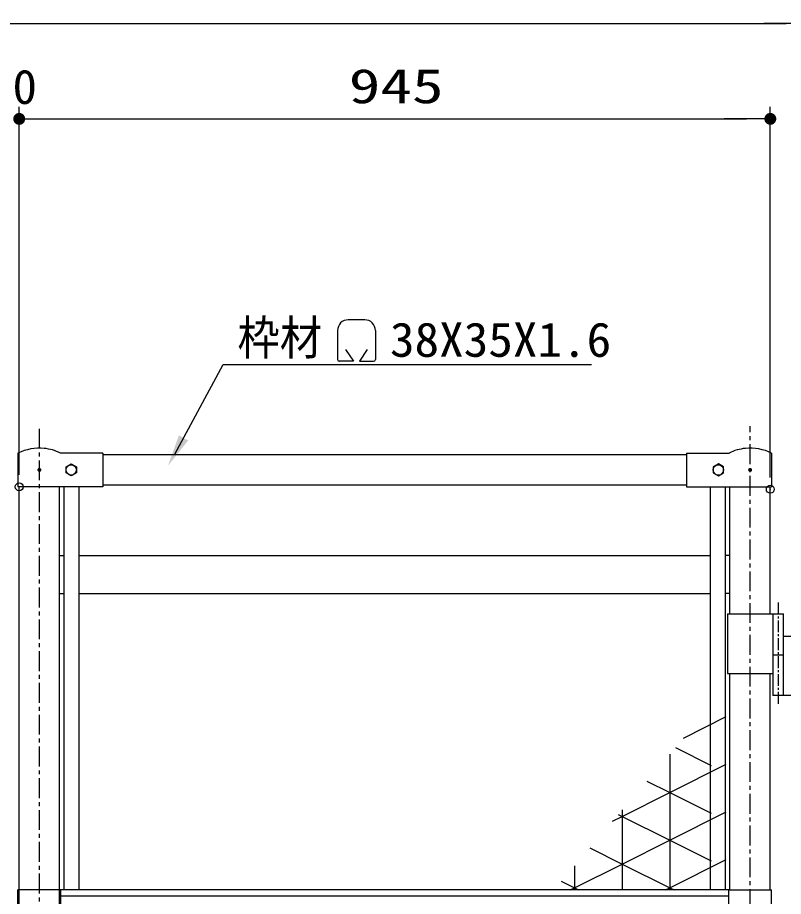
# Model space of a CAD drawing. Units: millimetres, scale not verified. Extents: x -4425 to 4425, y -3150 to 3150.
# Drawn here: x 1653 to 2617, y 497 to 1603 of the extents above; entities that cross this region are included whole.
import ezdxf
from ezdxf.enums import TextEntityAlignment as Align

# ---------------------------------------------------------------- set-up
doc = ezdxf.new("R2010")
doc.units = ezdxf.units.MM
doc.header["$LTSCALE"] = 20
doc.header["$PDMODE"] = 32
doc.header["$PDSIZE"] = 10
for name, pattern in [('DASHED', [7.5, 6, -1.5]), ('USER1', [2, 1.25, -0.25, 0.25, -0.25]), ('USER3', [1.125, 0.75, -0.125, 0.125, -0.125])]:
    doc.linetypes.add(name, pattern=pattern)
for name, color, linetype, lineweight in [('0-0_BUHIN', 7, 'Continuous', 25), ('0-2_KOUZOU', 7, 'Continuous', 25), ('0-3_SUNPOU', 1, 'Continuous', 25), ('0-D_AMI-HATCH', 6, 'Continuous', 25)]:
    doc.layers.add(name, color=color, linetype=linetype, lineweight=lineweight)
doc.layers.add('0-5_DEFPOINTS', color=7, linetype='Continuous')
doc.styles.add('ＭＳ ゴシック', font='')
doc.styles.get('ＭＳ ゴシック').set_extended_font_data('MS Gothic')

# ---------------------------------------------------------------- blocks, each defined once
blk = doc.blocks.new('M1')
at = {"layer": '0-3_SUNPOU'}
blk.add_line((-5, 0), (-38.58, 0), dxfattribs=at)
for points in [[(0, 0), (-5, 0), (-4.96, 0.63)], [(0, 0), (-4.96, -0.63), (-5, 0)], [(0, 0), (-4.96, 0.63), (-4.84, 1.24)], [(0, 0), (-4.84, -1.24), (-4.96, -0.63)], [(0, 0), (-4.84, 1.24), (-4.65, 1.84)], [(0, 0), (-4.65, -1.84), (-4.84, -1.24)], [(0, 0), (-4.65, 1.84), (-4.38, 2.41)], [(0, 0), (-4.38, -2.41), (-4.65, -1.84)], [(0, 0), (-4.38, 2.41), (-4.05, 2.94)], [(0, 0), (-4.05, -2.94), (-4.38, -2.41)], [(0, 0), (-4.05, 2.94), (-3.64, 3.42)], [(0, 0), (-3.64, -3.42), (-4.05, -2.94)], [(0, 0), (-3.64, 3.42), (-3.19, 3.85)], [(0, 0), (-3.19, -3.85), (-3.64, -3.42)], [(0, 0), (-3.19, 3.85), (-2.68, 4.22)], [(0, 0), (-2.68, -4.22), (-3.19, -3.85)], [(0, 0), (-2.68, 4.22), (-2.13, 4.52)], [(0, 0), (-2.13, -4.52), (-2.68, -4.22)], [(0, 0), (-2.13, 4.52), (-1.55, 4.76)], [(0, 0), (-1.55, -4.76), (-2.13, -4.52)], [(0, 0), (-1.55, 4.76), (-0.94, 4.91)], [(0, 0), (-0.94, -4.91), (-1.55, -4.76)], [(0, 0), (-0.94, 4.91), (-0.31, 4.99)], [(0, 0), (-0.31, -4.99), (-0.94, -4.91)], [(0, 0), (-0.31, 4.99), (0.31, 4.99)], [(0, 0), (0.31, -4.99), (-0.31, -4.99)], [(0, 0), (0.31, 4.99), (0.94, 4.91)], [(0, 0), (0.94, 4.91), (1.55, 4.76)], [(0, 0), (1.55, 4.76), (2.13, 4.52)], [(0, 0), (2.13, 4.52), (2.68, 4.22)], [(0, 0), (2.68, 4.22), (3.19, 3.85)], [(0, 0), (3.19, 3.85), (3.64, 3.42)], [(0, 0), (3.64, 3.42), (4.05, 2.94)], [(0, 0), (4.05, 2.94), (4.38, 2.41)], [(0, 0), (4.38, 2.41), (4.65, 1.84)], [(0, 0), (4.65, 1.84), (4.84, 1.24)], [(0, 0), (4.84, 1.24), (4.96, 0.63)], [(0, 0), (4.96, 0.63), (5, 0)], [(0, 0), (0.94, -4.91), (0.31, -4.99)], [(0, 0), (1.55, -4.76), (0.94, -4.91)], [(0, 0), (2.13, -4.52), (1.55, -4.76)], [(0, 0), (2.68, -4.22), (2.13, -4.52)], [(0, 0), (3.19, -3.85), (2.68, -4.22)], [(0, 0), (3.64, -3.42), (3.19, -3.85)], [(0, 0), (4.05, -2.94), (3.64, -3.42)], [(0, 0), (4.38, -2.41), (4.05, -2.94)], [(0, 0), (4.65, -1.84), (4.38, -2.41)], [(0, 0), (4.84, -1.24), (4.65, -1.84)], [(0, 0), (4.96, -0.63), (4.84, -1.24)], [(0, 0), (5, 0), (4.96, -0.63)]]:
    blk.add_solid(points, dxfattribs=at)

msp = doc.modelspace()

# ---------------------------------------------------------------- linework, layer by layer
at = {"layer": '0-0_BUHIN', "color": 1, "linetype": 'USER1'}
for p, q in [((1680.87, -139.78), (1680.87, 1088.19)), ((2575.07, -119.32), (2575.07, 1088.19))]:
    msp.add_line(p, q, dxfattribs=at)
at = {"layer": '0-0_BUHIN'}
for p, q in [((1653.87, 1054.3), (1653.87, 1012.05)), ((1760.87, 1054.55), (1707.37, 1054.55)), ((1760.87, 1054.55), (1760.87, 1012.05)), ((2495.07, 1054.55), (2495.07, 1012.05)), ((2495.07, 1054.55), (2548.57, 1054.55)), ((2602.07, 1054.3), (2602.07, 1012.05)), ((1760.87, 1012.05), (1653.87, 1012.05)), ((2495.07, 1012.05), (2602.07, 1012.05)), ((2546.52, 852.3), (2546.52, 777.3)), ((2546.52, 852.3), (2616.92, 852.3)), ((2603.62, 852.3), (2603.62, 749.3)), ((2616.92, 749.3), (2616.92, 852.3)), ((2616.92, 824.3), (2683.52, 824.3)), ((2603.62, 800.8), (2616.92, 800.8)), ((2546.52, 777.3), (2603.62, 777.3)), ((2683.52, 749.3), (2603.62, 749.3)), ((1707.87, 504.8), (1653.87, 504.8)), ((2548.07, 504.8), (1707.87, 504.8)), ((2548.07, 504.8), (2602.07, 504.8))]:
    msp.add_line(p, q, dxfattribs=at)
at = {"layer": '0-0_BUHIN', "color": 1, "linetype": 'USER3'}
msp.add_line((2610.27, 866.44), (2610.27, 737.73), dxfattribs=at)
at = {"layer": '0-0_BUHIN', "color": 1}
msp.add_line((2548.07, 496.8), (1707.87, 496.8), dxfattribs=at)
at = {"layer": '0-0_BUHIN'}
for centre, start, end in [((1680.87, 1000.72), 84.26077, 116.74368), ((1680.87, 1000.72), 63.78973, 84.26077), ((2575.07, 1000.72), 95.73923, 116.21027), ((2575.07, 1000.72), 63.25632, 95.73923)]:
    msp.add_arc(centre, 60, start, end, dxfattribs=at)
for points in [[(1678.37, 1033.3), (1679.53, 1035.41), (1680.87, 1033.3)], [(1678.37, 1033.3), (1679.27, 1035.23), (1679.53, 1035.41)], [(1678.37, 1033.3), (1679.04, 1035.01), (1679.27, 1035.23)], [(1678.37, 1033.3), (1678.84, 1034.77), (1679.04, 1035.01)], [(1678.37, 1033.3), (1678.67, 1034.51), (1678.84, 1034.77)], [(1678.37, 1033.3), (1678.54, 1034.22), (1678.67, 1034.51)], [(1678.37, 1033.3), (1678.44, 1033.92), (1678.54, 1034.22)], [(1678.37, 1033.3), (1678.39, 1033.62), (1678.44, 1033.92)], [(1681.93, 1031.04), (1678.37, 1033.3), (1680.87, 1033.3)], [(1681.64, 1030.92), (1678.37, 1033.3), (1681.93, 1031.04)], [(1681.33, 1030.85), (1678.37, 1033.3), (1681.64, 1030.92)], [(1681.02, 1030.81), (1678.37, 1033.3), (1681.33, 1030.85)], [(1680.71, 1030.81), (1678.37, 1033.3), (1681.02, 1030.81)], [(1680.4, 1030.85), (1678.37, 1033.3), (1680.71, 1030.81)], [(1680.09, 1030.92), (1678.37, 1033.3), (1680.4, 1030.85)], [(1679.8, 1031.04), (1678.37, 1033.3), (1680.09, 1030.92)], [(1679.53, 1031.19), (1678.37, 1033.3), (1679.8, 1031.04)], [(1679.53, 1031.19), (1678.39, 1032.99), (1678.37, 1033.3)], [(1679.27, 1031.38), (1678.39, 1032.99), (1679.53, 1031.19)], [(1679.27, 1031.38), (1678.44, 1032.68), (1678.39, 1032.99)], [(1679.04, 1031.59), (1678.44, 1032.68), (1679.27, 1031.38)], [(1679.04, 1031.59), (1678.54, 1032.38), (1678.44, 1032.68)], [(1678.84, 1031.83), (1678.54, 1032.38), (1679.04, 1031.59)], [(1678.84, 1031.83), (1678.67, 1032.1), (1678.54, 1032.38)], [(1680.87, 1033.3), (1679.53, 1035.41), (1679.8, 1035.56)], [(1680.87, 1033.3), (1679.8, 1035.56), (1680.09, 1035.68)], [(1680.87, 1033.3), (1680.09, 1035.68), (1680.4, 1035.76)], [(1680.87, 1033.3), (1680.4, 1035.76), (1680.71, 1035.8)], [(1680.87, 1033.3), (1680.71, 1035.8), (1681.02, 1035.8)], [(1680.87, 1033.3), (1681.02, 1035.8), (1681.33, 1035.76)], [(1680.87, 1033.3), (1681.33, 1035.76), (1681.64, 1035.68)], [(1680.87, 1033.3), (1681.64, 1035.68), (1681.93, 1035.56)], [(1680.87, 1033.3), (1681.93, 1035.56), (1683.37, 1033.3)], [(1683.35, 1032.99), (1680.87, 1033.3), (1683.37, 1033.3)], [(1683.29, 1032.68), (1680.87, 1033.3), (1683.35, 1032.99)], [(1683.19, 1032.38), (1680.87, 1033.3), (1683.29, 1032.68)], [(1683.06, 1032.1), (1680.87, 1033.3), (1683.19, 1032.38)], [(1682.89, 1031.83), (1680.87, 1033.3), (1683.06, 1032.1)], [(1682.69, 1031.59), (1680.87, 1033.3), (1682.89, 1031.83)], [(1682.46, 1031.38), (1680.87, 1033.3), (1682.69, 1031.59)], [(1682.2, 1031.19), (1680.87, 1033.3), (1682.46, 1031.38)], [(1681.93, 1031.04), (1680.87, 1033.3), (1682.2, 1031.19)], [(1683.37, 1033.3), (1681.93, 1035.56), (1682.2, 1035.41)], [(1683.35, 1033.62), (1682.2, 1035.41), (1682.46, 1035.23)], [(1683.37, 1033.3), (1682.2, 1035.41), (1683.35, 1033.62)], [(1683.29, 1033.92), (1682.46, 1035.23), (1682.69, 1035.01)], [(1683.35, 1033.62), (1682.46, 1035.23), (1683.29, 1033.92)], [(1683.19, 1034.22), (1682.69, 1035.01), (1682.89, 1034.77)], [(1683.29, 1033.92), (1682.69, 1035.01), (1683.19, 1034.22)], [(1683.19, 1034.22), (1682.89, 1034.77), (1683.06, 1034.51)], [(2572.57, 1033.3), (2574, 1035.56), (2575.07, 1033.3)], [(2572.57, 1033.3), (2573.73, 1035.41), (2574, 1035.56)], [(2572.57, 1033.3), (2573.47, 1035.23), (2573.73, 1035.41)], [(2572.57, 1033.3), (2573.24, 1035.01), (2573.47, 1035.23)], [(2572.57, 1033.3), (2573.04, 1034.77), (2573.24, 1035.01)], [(2572.57, 1033.3), (2572.87, 1034.51), (2573.04, 1034.77)], [(2572.57, 1033.3), (2572.74, 1034.22), (2572.87, 1034.51)], [(2572.57, 1033.3), (2572.64, 1033.92), (2572.74, 1034.22)], [(2572.57, 1033.3), (2572.59, 1033.62), (2572.64, 1033.92)], [(2575.84, 1030.92), (2572.57, 1033.3), (2575.07, 1033.3)], [(2575.53, 1030.85), (2572.57, 1033.3), (2575.84, 1030.92)], [(2575.22, 1030.81), (2572.57, 1033.3), (2575.53, 1030.85)], [(2574.91, 1030.81), (2572.57, 1033.3), (2575.22, 1030.81)], [(2574.6, 1030.85), (2572.57, 1033.3), (2574.91, 1030.81)], [(2574.29, 1030.92), (2572.57, 1033.3), (2574.6, 1030.85)], [(2574, 1031.04), (2572.57, 1033.3), (2574.29, 1030.92)], [(2573.73, 1031.19), (2572.57, 1033.3), (2574, 1031.04)], [(2573.47, 1031.38), (2572.57, 1033.3), (2573.73, 1031.19)], [(2573.24, 1031.59), (2572.57, 1033.3), (2573.47, 1031.38)], [(2573.24, 1031.59), (2572.59, 1032.99), (2572.57, 1033.3)], [(2573.04, 1031.83), (2572.59, 1032.99), (2573.24, 1031.59)], [(2573.04, 1031.83), (2572.64, 1032.68), (2572.59, 1032.99)], [(2572.87, 1032.1), (2572.64, 1032.68), (2573.04, 1031.83)], [(2572.87, 1032.1), (2572.74, 1032.38), (2572.64, 1032.68)], [(2575.07, 1033.3), (2574, 1035.56), (2574.29, 1035.68)], [(2575.07, 1033.3), (2574.29, 1035.68), (2574.6, 1035.76)], [(2575.07, 1033.3), (2574.6, 1035.76), (2574.91, 1035.8)], [(2575.07, 1033.3), (2574.91, 1035.8), (2575.22, 1035.8)], [(2575.07, 1033.3), (2575.22, 1035.8), (2575.53, 1035.76)], [(2575.07, 1033.3), (2575.53, 1035.76), (2575.84, 1035.68)], [(2575.07, 1033.3), (2575.84, 1035.68), (2576.13, 1035.56)], [(2575.07, 1033.3), (2576.13, 1035.56), (2576.4, 1035.41)], [(2575.07, 1033.3), (2576.4, 1035.41), (2576.66, 1035.23)], [(2575.07, 1033.3), (2576.66, 1035.23), (2577.57, 1033.3)], [(2577.55, 1032.99), (2575.07, 1033.3), (2577.57, 1033.3)], [(2577.49, 1032.68), (2575.07, 1033.3), (2577.55, 1032.99)], [(2577.39, 1032.38), (2575.07, 1033.3), (2577.49, 1032.68)], [(2577.26, 1032.1), (2575.07, 1033.3), (2577.39, 1032.38)], [(2577.09, 1031.83), (2575.07, 1033.3), (2577.26, 1032.1)], [(2576.89, 1031.59), (2575.07, 1033.3), (2577.09, 1031.83)], [(2576.66, 1031.38), (2575.07, 1033.3), (2576.89, 1031.59)], [(2576.4, 1031.19), (2575.07, 1033.3), (2576.66, 1031.38)], [(2576.13, 1031.04), (2575.07, 1033.3), (2576.4, 1031.19)], [(2575.84, 1030.92), (2575.07, 1033.3), (2576.13, 1031.04)], [(2577.57, 1033.3), (2576.66, 1035.23), (2576.89, 1035.01)], [(2577.55, 1033.62), (2576.89, 1035.01), (2577.09, 1034.77)], [(2577.57, 1033.3), (2576.89, 1035.01), (2577.55, 1033.62)], [(2577.49, 1033.92), (2577.09, 1034.77), (2577.26, 1034.51)], [(2577.55, 1033.62), (2577.09, 1034.77), (2577.49, 1033.92)], [(2577.49, 1033.92), (2577.26, 1034.51), (2577.39, 1034.22)]]:
    msp.add_solid(points, dxfattribs=at)
at = {"layer": '0-2_KOUZOU'}
for p, q in [((2495.07, 1052.3), (1760.87, 1052.3)), ((1714.37, 1037.05), (1720.87, 1040.81)), ((1720.87, 1040.81), (1727.37, 1037.05)), ((1714.37, 1029.55), (1714.37, 1037.05)), ((1720.87, 1025.8), (1714.37, 1029.55)), ((1727.37, 1029.55), (1720.87, 1025.8)), ((1727.37, 1037.05), (1727.37, 1029.55)), ((1655.47, 504.8), (1655.47, 1012.05)), ((1706.27, 504.8), (1706.27, 1012.05)), ((1711.87, 504.8), (1711.87, 1012.05)), ((1730.87, 504.8), (1730.87, 1012.05)), ((2495.07, 1014.3), (1760.87, 1014.3)), ((2525.07, 504.8), (2525.07, 1012.05)), ((2544.07, 504.8), (2544.07, 1012.05)), ((2549.67, 852.3), (2549.67, 1012.05)), ((2600.47, 852.3), (2600.47, 1012.05)), ((1706.27, 925.75), (1711.87, 925.75)), ((1730.87, 925.75), (2525.07, 925.75)), ((2549.67, 925.75), (2544.07, 925.75)), ((1706.27, 877.75), (1711.87, 877.75)), ((1730.87, 877.75), (2525.07, 877.75)), ((2549.67, 877.75), (2544.07, 877.75)), ((2549.67, 504.8), (2549.67, 777.3)), ((2600.47, 504.8), (2600.47, 777.3)), ((1653.87, 483.8), (1653.87, 504.8)), ((1707.87, 483.8), (1707.87, 504.8)), ((2548.07, 449.8), (2548.07, 504.8)), ((2602.07, 449.8), (2602.07, 504.8))]:
    msp.add_line(p, q, dxfattribs=at)
at = {"layer": '0-2_KOUZOU', "color": 1, "linetype": 'DASHED'}
for p, q in [((1655.47, 483.8), (1655.47, 504.8)), ((1706.27, 483.8), (1706.27, 504.8))]:
    msp.add_line(p, q, dxfattribs=at)
at = {"layer": '0-2_KOUZOU'}
msp.add_lwpolyline([(2535.07, 1040.81), (2528.57, 1037.05), (2528.57, 1029.55), (2535.07, 1025.8), (2541.57, 1029.55), (2541.57, 1037.05)], close=True, dxfattribs=at)
for centre in [(1720.87, 1033.3), (2535.07, 1033.3)]:
    msp.add_circle(centre, 6.5, dxfattribs=at)
at = {"layer": '0-3_SUNPOU'}
for p, q in [((680.72, 1595.12), (2620.22, 1595.12)), ((1655.47, 1027.05), (1655.47, 1490.12)), ((2600.47, 1023.92), (2600.47, 1490.12)), ((1685.47, 1475.12), (2570.47, 1475.12)), ((1851.35, 1053.19), (1911.94, 1165.94)), ((1911.94, 1165.94), (2375.44, 1165.94))]:
    msp.add_line(p, q, dxfattribs=at)
at = {"layer": '0-3_SUNPOU', "color": 3}
for p, q in [((2090.14, 1222.26), (2069.44, 1222.26)), ((2055.94, 1208.76), (2055.94, 1172.31)), ((2103.64, 1208.76), (2103.64, 1172.31)), ((2066.14, 1184.91), (2076.14, 1170.06)), ((2093.44, 1184.91), (2083.44, 1170.06)), ((2076.14, 1170.06), (2058.19, 1170.06)), ((2083.44, 1170.06), (2101.39, 1170.06))]:
    msp.add_line(p, q, dxfattribs=at)
for centre, radius, start, end in [((2069.44, 1208.76), 13.5, 90, 180), ((2090.14, 1208.76), 13.5, 0, 90), ((2058.19, 1172.31), 2.25, 180, 270), ((2101.39, 1172.31), 2.25, 270, 0)]:
    msp.add_arc(centre, radius, start, end, dxfattribs=at)
at = {"layer": '0-3_SUNPOU'}
msp.add_solid([(1867.99, 1070.35), (1842.71, 1038.64), (1856.34, 1076.84)], dxfattribs=at)
at = {"layer": '0-5_DEFPOINTS'}
for p in [(2600.47, 1475.12), (1655.47, 1012.05), (2600.47, 1008.92)]:
    msp.add_point(p, dxfattribs=at)
at = {"layer": '0-D_AMI-HATCH'}
for p, q in [((2491.1, 695.75), (2545.04, 722.84)), ((2474.04, 675.75), (2474.04, 504.8)), ((2481.03, 683.95), (2526.04, 661.34)), ((2474.02, 627.17), (2545.04, 662.84)), ((2445.02, 641.74), (2474.02, 627.17)), ((2414, 597.32), (2474.02, 627.47)), ((2474.02, 627.47), (2526.04, 601.34)), ((2401.93, 591.24), (2414.04, 597.32)), ((2409.19, 599.75), (2414.04, 597.32)), ((2414, 597.32), (2474.02, 567.17)), ((2414.04, 605.43), (2414.04, 504.8)), ((2474.02, 567.17), (2545.04, 602.84)), ((2414, 537.32), (2474.02, 567.47)), ((2474.02, 567.47), (2526.04, 541.34)), ((2373.36, 557.75), (2414.04, 537.32)), ((2474.02, 507.17), (2545.04, 542.84)), ((2354.02, 507.17), (2414.04, 537.32)), ((2354.04, 535.1), (2354.04, 504.8)), ((2414, 537.32), (2474.02, 507.17)), ((2337.35, 515.55), (2354.02, 507.17)), ((2348.71, 504.8), (2354.02, 507.47)), ((2354.02, 507.47), (2359.32, 504.8)), ((2468.71, 504.8), (2474.02, 507.47)), ((2474.02, 507.47), (2479.32, 504.8))]:
    msp.add_line(p, q, dxfattribs=at)

# ---------------------------------------------------------------- block references
at = {"layer": '0-3_SUNPOU', "xscale": 1.5, "yscale": 1.5}
for p in [(2650.22, 1595.12), (2600.47, 1475.12)]:
    msp.add_blockref('M1', p, dxfattribs=at)
at = {"layer": '0-3_SUNPOU', "xscale": 1.5, "yscale": 1.5, "rotation": 180}
msp.add_blockref('M1', (1655.47, 1475.12), dxfattribs=at)

# ---------------------------------------------------------------- texts
at = {"layer": '0-2_KOUZOU', "color": 3, "style": 'ＭＳ ゴシック', "width": 1.05}
msp.add_text('38X35X1.6', height=43.3, dxfattribs=at).set_placement((2121.92, 1162.67), align=Align.BOTTOM_LEFT)
at = {"layer": '0-3_SUNPOU', "color": 3, "style": 'ＭＳ ゴシック'}
for s, width, p in [('945', 1.35, (2070.11, 1481.79)), ('10', 1.05, (1616.06, 1480.91)), ('枠材', 0.9, (1930.11, 1165.16))]:
    msp.add_text(s, height=43.3, dxfattribs=dict(at, width=width)).set_placement(p, align=Align.BOTTOM_LEFT)

doc.saveas('drawing.dxf')
